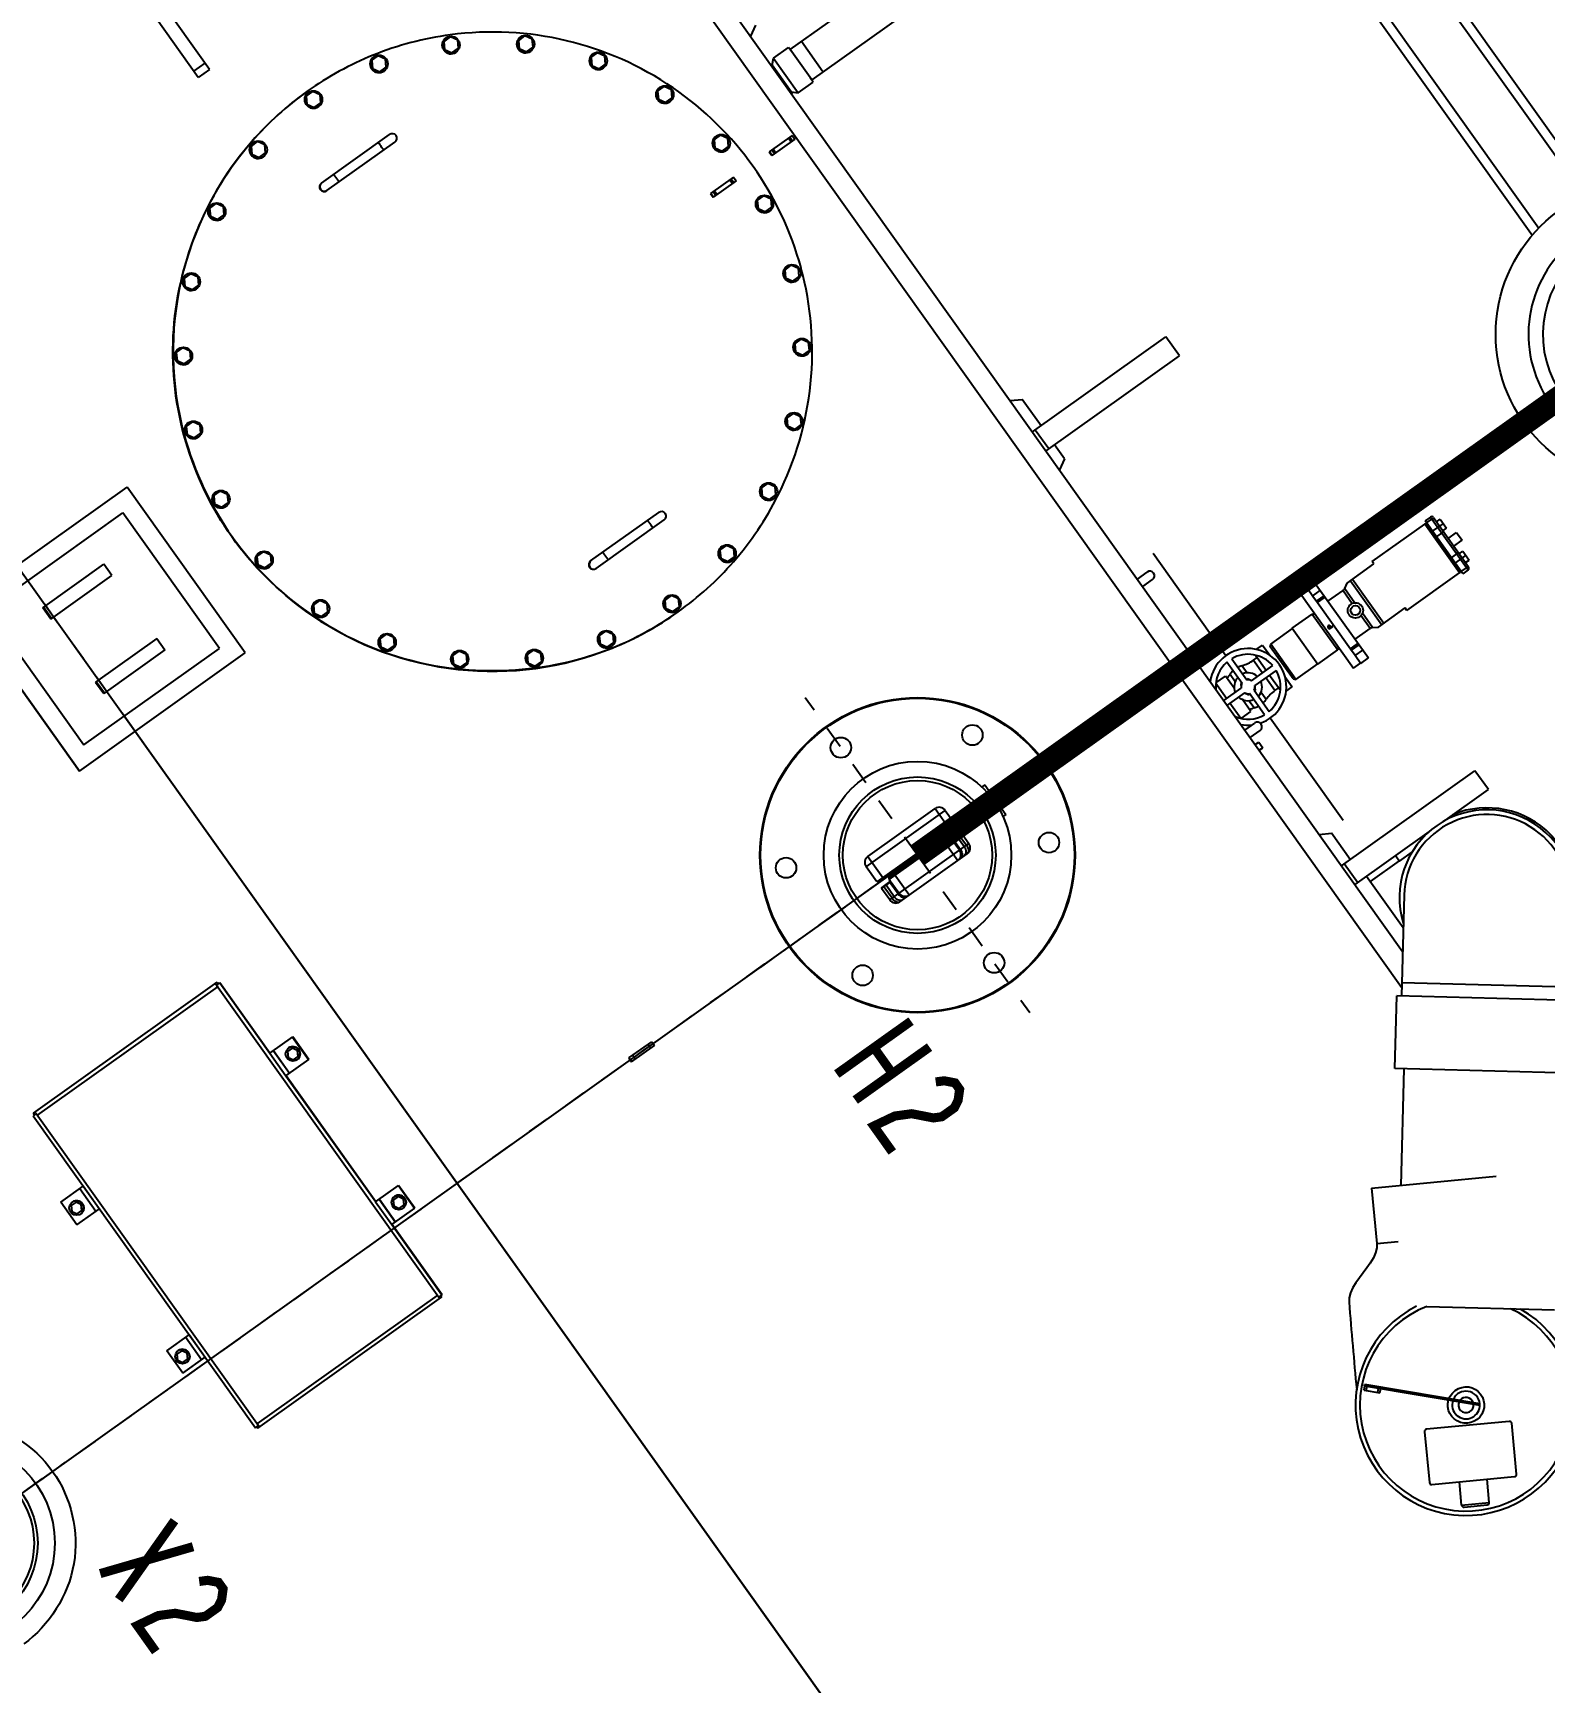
# Model space of a CAD drawing. Header units: feet. Extents: x 2321988 to 2329858, y 6722724 to 6730499.
# Drawn here: x 2326090.77 to 2326097.56, y 6726892.55 to 6726899.96 of the extents above; entities that cross this region are included whole.
import ezdxf

# ---------------------------------------------------------------- set-up
doc = ezdxf.new("R2010")
doc.units = ezdxf.units.FT
doc.header["$MEASUREMENT"] = 0
doc.header["$PDSIZE"] = 5
doc.linetypes.add('Midpoint Site Plan$0$CENTER', pattern=[2, 1.25, -0.25, 0.25, -0.25])
doc.layers.add('BESS Dimensions', color=3, linetype='Continuous')
doc.layers.add('C-BESS-EQUIPMENT', color=255, linetype='Continuous')
doc.styles.add('TG_DIMS', font='arial.ttf')
doc.dimstyles.new('TG-PROPOSED-ANNO', dxfattribs={"dimtxt": 0.1, "dimasz": 0.1, "dimexe": 0.05, "dimexo": 0.05, "dimgap": 0.02, "dimtad": 0, "dimtih": 1, "dimtoh": 1, "dimdsep": 46, "dimtxsty": 'TG_DIMS', "dimcen": 0, "dimclrd": 256, "dimclre": 256, "dimclrt": 256, "dimaunit": 1, "dimadec": 6, "dimazin": 2, "dimtfac": 1, "dimtofl": 0, "dimtmove": 1, "dimatfit": 3, "dimfxl": 1, "dimtolj": 1, "dimtzin": 0, "dimarcsym": 0})

# ---------------------------------------------------------------- blocks, each defined once
blk = doc.blocks.new('Midpoint Site Plan$0$A$Cc1a3344c')
at = {"linetype": 'Midpoint Site Plan$0$CENTER'}
for p, q in [((0, 0), (0, 3083.7)), ((0, 1955.3), (0, 1810.5)), ((0, 775), (0, 1040)), ((0, 775), (-265, 775)), ((0, 775), (0, 510)), ((0, 775), (265, 775)), ((-760.5, 0), (-1039.5, 0)), ((0, 0), (0, -799.2)), ((0, -850), (0, -659))]:
    blk.add_line(p, q, dxfattribs=at)
at = {"linetype": 'Continuous'}
for p, q in [((-10, 2196.4), (-10, 1814.3)), ((-1747.6, 2056.1), (-202.4, 2056.1)), ((-1744, 2043.4), (-206, 2043.4)), ((-1744, 1967.2), (-206, 1967.2)), ((10, 1976.8), (10, 1814.3)), ((-1190.1, 1954.5), (-202.4, 1954.5)), ((-1000.4, 1273.5), (-1000.4, 1954.5)), ((-949.6, 1954.5), (-949.6, 1273.5)), ((-10, 1820.7), (10, 1820.7)), ((-10, 1814.3), (10, 1814.3)), ((68.5, 1619.5), (68.5, 1633.5)), ((68.5, 1633.5), (81.5, 1633.5)), ((81.5, 1619.5), (81.5, 1633.5)), ((30.5, 1616.5), (30.5, 1607.5)), ((30.5, 1616.5), (119.5, 1616.5)), ((119.5, 1607.5), (30.5, 1607.5)), ((33.5, 1619.5), (116.5, 1619.5)), ((34.1, 1607.5), (34.1, 1616.5)), ((114, 1606.5), (36, 1606.5)), ((40.6, 1619.5), (40.6, 1625.5)), ((40.6, 1625.5), (55.6, 1625.5)), ((48.1, 1607.5), (48.1, 1625.5)), ((55.6, 1619.5), (55.6, 1625.5)), ((57.4, 1607.5), (57.4, 1616.5)), ((92.6, 1607.5), (92.6, 1616.5)), ((94.4, 1619.5), (94.4, 1625.5)), ((94.4, 1625.5), (109.4, 1625.5)), ((101.9, 1607.5), (101.9, 1625.5)), ((109.4, 1619.5), (109.4, 1625.5)), ((115.9, 1607.5), (115.9, 1616.5)), ((119.5, 1616.5), (119.5, 1607.5)), ((34, 1516.1), (34, 1604.5)), ((116, 1604.5), (34, 1604.5)), ((116, 1516.1), (116, 1604.5)), ((38, 1516.1), (34, 1516.1)), ((38, 1471.1), (38, 1516.1)), ((112, 1471.1), (112, 1516.1)), ((116, 1516.1), (112, 1516.1)), ((38, 1479.9), (112, 1479.9)), ((38, 1476.4), (112, 1476.4)), ((42.1, 1464), (38, 1471.1)), ((107.9, 1464), (112, 1471.1)), ((-380.9, 1240), (-380.9, 1464.5)), ((-349.1, 1464.5), (-380.9, 1464.5)), ((-349.1, 1240), (-349.1, 1464.5)), ((42.1, 1464), (66.1, 1464)), ((43, 1435.2), (43, 1460.5)), ((43, 1460.5), (64.8, 1460.5)), ((107.9, 1464), (83.9, 1464)), ((107, 1460.5), (85.2, 1460.5)), ((107, 1435.2), (107, 1460.5)), ((349.1, 1240), (349.1, 1464.5)), ((380.9, 1464.5), (349.1, 1464.5)), ((380.9, 1388.1), (380.9, 1464.5)), ((11.5, 1422.5), (11.5, 1435.2)), ((11.5, 1435.2), (138.5, 1435.2)), ((24.8, 1422.5), (24.8, 1435.2)), ((33.7, 1422.5), (33.7, 1435.2)), ((36.1, 1422.5), (36.1, 1435.2)), ((113.9, 1422.5), (113.9, 1435.2)), ((116.3, 1422.5), (116.3, 1435.2)), ((125.2, 1422.5), (125.2, 1435.2)), ((138.5, 1422.5), (138.5, 1435.2)), ((11.5, 1422.5), (25.3, 1422.5)), ((12, 1410.5), (12, 1422.5)), ((12, 1410.5), (138, 1410.5)), ((25.3, 1422.5), (36.1, 1422.5)), ((36.1, 1422.5), (113.9, 1422.5)), ((48, 1410.5), (44.8, 1407.4)), ((44.8, 1373.9), (44.8, 1407.4)), ((44.8, 1407.4), (105.2, 1407.4)), ((70.5, 1416.8), (70.4, 1416.4)), ((70.4, 1416.4), (70.4, 1415.9)), ((70.4, 1415.9), (70.5, 1415.6)), ((70.9, 1417.3), (70.5, 1416.8)), ((70.5, 1415.6), (70.9, 1415)), ((71.4, 1417.7), (70.9, 1417.3)), ((70.9, 1415), (71.4, 1414.7)), ((71.1, 1416.3), (71.2, 1416.7)), ((71.1, 1415.9), (71.1, 1416.3)), ((71.2, 1415.6), (71.1, 1415.9)), ((71.2, 1416.7), (71.5, 1417)), ((71.5, 1415.3), (71.2, 1415.6)), ((72, 1417.8), (71.4, 1417.7)), ((71.4, 1414.7), (72, 1414.5)), ((71.5, 1417), (71.9, 1417.1)), ((71.9, 1415.2), (71.5, 1415.3)), ((71.9, 1417.1), (74.2, 1417.1)), ((74.2, 1415.2), (71.9, 1415.2)), ((74.2, 1417.8), (72, 1417.8)), ((72, 1414.5), (75, 1414.5)), ((74.2, 1420.5), (74.2, 1417.8)), ((75, 1420.5), (74.2, 1420.5)), ((74.2, 1417.1), (74.2, 1415.2)), ((75, 1414.5), (75, 1420.5)), ((102, 1410.5), (105.2, 1407.4)), ((105.2, 1373.9), (105.2, 1407.4)), ((113.9, 1422.5), (124.7, 1422.5)), ((124.7, 1422.5), (138.5, 1422.5)), ((138, 1410.5), (138, 1422.5)), ((664.2, 1395.6), (527.5, 1214.2)), ((682.4, 1389.9), (538, 1198.2)), ((44.8, 1373.9), (105.2, 1373.9)), ((45.3, 1337.2), (45.3, 1373.9)), ((104.7, 1337.2), (104.7, 1373.9)), ((380.9, 1240), (380.9, 1365.2)), ((48, 1334.5), (45.3, 1337.2)), ((104.7, 1337.2), (45.3, 1337.2)), ((102, 1334.5), (48, 1334.5)), ((102, 1334.5), (104.7, 1337.2)), ((39.9, 1316.8), (39.9, 1327.2)), ((39.9, 1327.2), (57, 1327.2)), ((45.6, 1311.3), (71, 1311.3)), ((49.5, 1305), (49.5, 1311.3)), ((71, 1286.6), (71, 1322.3)), ((79, 1322.3), (79, 1286.6)), ((79, 1311.3), (104.4, 1311.3)), ((93, 1327.2), (110.1, 1327.2)), ((100.5, 1305), (100.5, 1311.3)), ((110.1, 1316.8), (110.1, 1327.2)), ((390, 1308.4), (390, 1330)), ((762.3, 1329.7), (617.9, 1138)), ((-949.6, 1292.5), (-1000.4, 1292.5)), ((49.5, 1305), (71, 1305)), ((100.5, 1305), (79, 1305)), ((380.9, 1308.4), (390, 1308.4)), ((389.7, 1259.5), (389.7, 1308.4)), ((-1004.3, 1248), (-1004.3, 1273.4)), ((-997.2, 1273.4), (-1004.3, 1273.4)), ((-949.6, 1273.5), (-1000.4, 1273.5)), ((-945.7, 1273.4), (-952.8, 1273.4)), ((-945.7, 1248), (-945.7, 1273.4)), ((22.7, 1278), (-149.2, 1278)), ((30.7, 1282), (66.4, 1282)), ((66.4, 1274), (30.7, 1274)), ((46.6, 1288), (58.8, 1288)), ((46.6, 1267.9), (58.8, 1267.9)), ((71, 1286.6), (65.5, 1283.5)), ((65.5, 1283.5), (65.5, 1282)), ((65.5, 1274), (65.5, 1272.5)), ((65.5, 1272.5), (71, 1269.3)), ((71, 1240), (71, 1269.3)), ((84.5, 1283.5), (79, 1286.6)), ((79, 1269.3), (84.5, 1272.5)), ((79, 1269.3), (79, 1240)), ((83.6, 1282), (119.3, 1282)), ((119.3, 1274), (83.6, 1274)), ((84.5, 1282), (84.5, 1283.5)), ((84.5, 1272.5), (84.5, 1274)), ((103.4, 1288), (91.2, 1288)), ((103.4, 1267.9), (91.2, 1267.9)), ((127.3, 1278), (299.2, 1278)), ((431.6, 1286.4), (541.8, 1203.3)), ((-1055.4, 1254.5), (-1047, 1240)), ((-997.5, 1241.2), (-1004.3, 1248)), ((-1004.3, 1248), (-945.7, 1248)), ((-952.5, 1241.2), (-945.7, 1248)), ((-433.7, 1240), (-425.4, 1254.5)), ((-380.9, 1254.5), (-425.4, 1254.5)), ((-349.1, 1244.5), (-380.9, 1244.5)), ((-325.4, 1254.5), (-349.1, 1254.5)), ((-325.4, 1254.5), (-317, 1240)), ((-133.3, 1240), (-133.3, 1256.6)), ((-120.6, 1240), (-120.6, 1256.6)), ((-3.2, 1250.1), (-3.2, 1240)), ((-3.2, 1250.1), (3.2, 1250.1)), ((-3.2, 1246.2), (3.2, 1246.2)), ((3.2, 1250.1), (3.2, 1240)), ((45.1, 1245.1), (45.1, 1261.5)), ((65.4, 1261.5), (45.1, 1261.5)), ((71, 1244.6), (45.6, 1244.6)), ((104.4, 1244.6), (79, 1244.6)), ((104.9, 1261.5), (84.6, 1261.5)), ((104.9, 1245.1), (104.9, 1261.5)), ((120.7, 1240), (120.7, 1256.6)), ((133.4, 1240), (133.4, 1256.6)), ((145.2, 1240), (145.2, 1245.9)), ((145.2, 1245.9), (154.8, 1245.9)), ((154.8, 1240), (154.8, 1245.9)), ((296.3, 1240), (304.6, 1254.5)), ((349.1, 1254.5), (304.6, 1254.5)), ((380.9, 1244.5), (349.1, 1244.5)), ((467.3, 1259.5), (380.9, 1259.5)), ((-2615, 1240), (493.2, 1240)), ((-997.5, 1241.2), (-1000.6, 1240)), ((-952.5, 1241.2), (-997.5, 1241.2)), ((-952.5, 1241.2), (-949.4, 1240)), ((532.7, 1210.2), (-2508.8, 1210.2)), ((-903.2, 1207.4), (-903.2, 1168.9)), ((-903.2, 1207.4), (-896.8, 1207.4)), ((-903.2, 1203.6), (-896.8, 1203.6)), ((-903.2, 1201.5), (-896.8, 1201.5)), ((-896.8, 1207.4), (-896.8, 1168.9)), ((617.9, 1138), (538, 1198.2)), ((-903.2, 1175.5), (-896.8, 1175.5)), ((-903.2, 1173.4), (-896.8, 1173.4)), ((-903.2, 1169.4), (-896.8, 1169.4)), ((-903.2, 1169.4), (-896.8, 1169.4)), ((-903.2, 1168.9), (-896.8, 1168.9)), ((-903.2, 1168.9), (-896.8, 1168.9)), ((733, 1017.1), (818.7, 1165.6)), ((-950.8, 1133.3), (-960.3, 1127.8)), ((-941.3, 1127.8), (-950.8, 1133.3)), ((-848.6, 1133.2), (-858.1, 1127.8)), ((-839.1, 1127.8), (-848.6, 1133.2)), ((625.3, 1148), (753, 1051.8)), ((-1050, 1108.9), (-1059.5, 1103.5)), ((-1040.5, 1103.5), (-1050, 1108.9)), ((-960.3, 1116.7), (-960.3, 1127.8)), ((-960.3, 1116.9), (-950.8, 1111.4)), ((-960.3, 1116.7), (-950.8, 1111.2)), ((-950.8, 1111.4), (-941.3, 1116.9)), ((-950.8, 1111.2), (-941.3, 1116.7)), ((-950.8, 1111.2), (-950.8, 1111.4)), ((-941.3, 1116.7), (-941.3, 1127.8)), ((-903.2, 1108.7), (-903.2, 1070.2)), ((-903.2, 1108.7), (-896.8, 1108.7)), ((-896.8, 1108.7), (-896.8, 1070.2)), ((-858.1, 1116.6), (-858.1, 1127.8)), ((-858.1, 1116.8), (-848.6, 1111.3)), ((-858.1, 1116.6), (-848.6, 1111.2)), ((-848.6, 1111.3), (-839.1, 1116.8)), ((-848.6, 1111.2), (-839.1, 1116.6)), ((-848.6, 1111.2), (-848.6, 1111.3)), ((-839.1, 1116.6), (-839.1, 1127.8)), ((-749.3, 1108.7), (-758.8, 1103.2)), ((-739.8, 1103.2), (-749.3, 1108.7)), ((1014.4, 1124.2), (909.1, 984.5)), ((-1059.5, 1092.3), (-1059.5, 1103.5)), ((-1059.5, 1092.5), (-1050, 1087)), ((-1059.5, 1092.3), (-1050, 1086.9)), ((-1050, 1087), (-1040.5, 1092.5)), ((-1050, 1086.9), (-1040.5, 1092.3)), ((-1050, 1086.9), (-1050, 1087)), ((-1040.5, 1092.3), (-1040.5, 1103.5)), ((-903.2, 1104.9), (-896.8, 1104.9)), ((-903.2, 1102.8), (-896.8, 1102.8)), ((-758.8, 1092.1), (-758.8, 1103.2)), ((-758.8, 1092.3), (-749.3, 1086.8)), ((-758.8, 1092.1), (-749.3, 1086.6)), ((-749.3, 1086.8), (-739.8, 1092.3)), ((-749.3, 1086.6), (-739.8, 1092.1)), ((-749.3, 1086.6), (-749.3, 1086.8)), ((-739.8, 1092.1), (-739.8, 1103.2)), ((-903.2, 1076.8), (-896.8, 1076.8)), ((-903.2, 1074.7), (-896.8, 1074.7)), ((-903.2, 1070.8), (-896.8, 1070.8)), ((-903.2, 1070.7), (-896.8, 1070.7)), ((-903.2, 1070.3), (-896.8, 1070.3)), ((-903.2, 1070.2), (-896.8, 1070.2)), ((-1140.6, 1061.5), (-1150.1, 1056)), ((-1150.1, 1044.9), (-1150.1, 1056)), ((-1150.1, 1045.1), (-1140.6, 1039.6)), ((-1150.1, 1044.9), (-1140.6, 1039.4)), ((-1131.1, 1056), (-1140.6, 1061.5)), ((-1140.6, 1039.6), (-1131.1, 1045.1)), ((-1140.6, 1039.4), (-1131.1, 1044.9)), ((-1131.1, 1044.9), (-1131.1, 1056)), ((-658.9, 1061.1), (-668.4, 1055.7)), ((-668.4, 1044.5), (-668.4, 1055.7)), ((-668.4, 1044.7), (-658.9, 1039.2)), ((-668.4, 1044.5), (-658.9, 1039)), ((-649.4, 1055.7), (-658.9, 1061.1)), ((-658.9, 1039.2), (-649.4, 1044.7)), ((-658.9, 1039), (-649.4, 1044.5)), ((-649.4, 1044.5), (-649.4, 1055.7)), ((-1140.6, 1039.4), (-1140.6, 1039.6)), ((-658.9, 1039), (-658.9, 1039.2)), ((733, 1017.1), (798.9, 979)), ((798.9, 979), (813.7, 1004.4)), ((-1217.1, 993.8), (-1226.6, 988.3)), ((-1226.6, 977.2), (-1226.6, 988.3)), ((-1226.6, 977.4), (-1217.1, 971.9)), ((-1226.6, 977.2), (-1217.1, 971.7)), ((-1207.6, 988.3), (-1217.1, 993.8)), ((-1217.1, 971.9), (-1207.6, 977.4)), ((-1217.1, 971.7), (-1207.6, 977.2)), ((-1217.1, 971.7), (-1217.1, 971.9)), ((-1207.6, 977.2), (-1207.6, 988.3)), ((-582.4, 993.3), (-591.9, 987.8)), ((-591.9, 976.7), (-591.9, 987.8)), ((-591.9, 976.9), (-582.4, 971.4)), ((-591.9, 976.7), (-582.4, 971.2)), ((-572.9, 987.8), (-582.4, 993.3)), ((-582.4, 971.4), (-572.9, 976.9)), ((-582.4, 971.2), (-572.9, 976.7)), ((-572.9, 976.7), (-572.9, 987.8)), ((1102.7, 985.4), (1045.7, 886.6)), ((1167.5, 951.5), (1106.8, 986.5)), ((-582.4, 971.2), (-582.4, 971.4)), ((946.4, 853.5), (1059.5, 966.6)), ((947.8, 852.1), (1061, 965.2)), ((1057.1, 961.3), (1055.6, 962.7)), ((1061, 965.2), (1059.5, 966.6)), ((1111.6, 848.6), (1168.6, 947.4)), ((-1275.3, 909.8), (-1284.8, 904.3)), ((-1284.8, 893.2), (-1284.8, 904.3)), ((-1265.8, 904.3), (-1275.3, 909.8)), ((-1265.8, 893.2), (-1265.8, 904.3)), ((-524.4, 909.1), (-533.9, 903.7)), ((-514.9, 903.7), (-524.4, 909.1)), ((-25, 906), (-25, 900.3)), ((-25, 906), (25, 906)), ((25, 906), (25, 900.3)), ((1177.3, 898.5), (1149.6, 914.5)), ((-1284.8, 893.3), (-1275.3, 887.8)), ((-1284.8, 893.2), (-1275.3, 887.7)), ((-1275.3, 887.8), (-1265.8, 893.3)), ((-1275.3, 887.7), (-1265.8, 893.2)), ((-1275.3, 887.7), (-1275.3, 887.8)), ((-533.9, 892.5), (-533.9, 903.7)), ((-533.9, 892.7), (-524.4, 887.2)), ((-533.9, 892.5), (-524.4, 887.1)), ((-524.4, 887.2), (-514.9, 892.7)), ((-524.4, 887.1), (-514.9, 892.5)), ((-524.4, 887.1), (-524.4, 887.2)), ((-514.9, 892.5), (-514.9, 903.7)), ((1046.8, 882.5), (1107.5, 847.5)), ((1158.3, 865.5), (1130.6, 881.5)), ((1158.3, 865.5), (1177.3, 898.5)), ((1162.4, 866.6), (1178.4, 894.4)), ((952.4, 848.2), (968, 863.7)), ((956.6, 860.9), (955.2, 862.3)), ((965.9, 861.6), (961.6, 865.9)), ((968, 863.7), (963.7, 868)), ((-28, 708.4), (-28, 841.6)), ((-28, 841.6), (-2.5, 841.6)), ((-2.5, 841.6), (-2.5, 708.4)), ((7.5, 840.6), (7.5, 826.8)), ((8.5, 841.6), (8.5, 825.8)), ((8.5, 841.6), (27.9, 841.6)), ((8.5, 837.6), (27.9, 837.6)), ((27.9, 708.4), (27.9, 841.6)), ((947.8, 852.1), (946.4, 853.5)), ((952.4, 848.2), (948.2, 852.4)), ((954.5, 850.3), (950.3, 854.5)), ((-1311.6, 814.2), (-1321.1, 808.7)), ((-1302.1, 808.7), (-1311.6, 814.2)), ((-38, 718.4), (-38, 831.6)), ((-38, 831.6), (-2.5, 831.6)), ((2.5, 726.2), (2.5, 823.8)), ((2.5, 815.8), (38, 815.8)), ((4.5, 724.2), (4.5, 825.8)), ((27.9, 825.8), (4.5, 825.8)), ((7.5, 826.7), (7.5, 826.8)), ((8.5, 834), (27.9, 834)), ((8.5, 827.5), (27.9, 827.5)), ((38, 718.4), (38, 831.6)), ((-1321.1, 797.6), (-1321.1, 808.7)), ((-1321.1, 797.8), (-1311.6, 792.3)), ((-1321.1, 797.6), (-1311.6, 792.1)), ((-1311.6, 792.3), (-1302.1, 797.8)), ((-1311.6, 792.1), (-1302.1, 797.6)), ((-1311.6, 792.1), (-1311.6, 792.3)), ((-1302.1, 797.6), (-1302.1, 808.7)), ((-488.2, 813.6), (-497.7, 808.1)), ((-497.7, 797), (-497.7, 808.1)), ((-497.7, 797.1), (-488.2, 791.6)), ((-497.7, 797), (-488.2, 791.5)), ((-478.7, 808.1), (-488.2, 813.6)), ((-488.2, 791.6), (-478.7, 797.1)), ((-488.2, 791.5), (-478.7, 797)), ((-488.2, 791.5), (-488.2, 791.6)), ((-478.7, 797), (-478.7, 808.1)), ((-1224.3, 644.1), (-1224.3, 758.8)), ((-1211.7, 644.1), (-1211.7, 758.8)), ((-588.4, 644.1), (-588.4, 758.8)), ((-575.6, 644.1), (-575.6, 758.8)), ((2.5, 734.2), (38, 734.2)), ((4.5, 724.2), (27.9, 724.2)), ((7.5, 723.3), (7.5, 723.2)), ((7.5, 723.3), (7.5, 723.3)), ((7.5, 723.3), (7.5, 723.3)), ((7.5, 723.3), (7.5, 723.3)), ((8.5, 708.4), (8.5, 724.2)), ((-1324, 712.8), (-1333.5, 707.3)), ((-1333.5, 696.2), (-1333.5, 707.3)), ((-1314.5, 707.3), (-1324, 712.8)), ((-1314.5, 696.2), (-1314.5, 707.3)), ((-476, 712.1), (-485.5, 706.6)), ((-485.5, 695.5), (-485.5, 706.6)), ((-466.5, 706.6), (-476, 712.1)), ((-466.5, 695.5), (-466.5, 706.6)), ((-38, 718.4), (-2.5, 718.4)), ((-2.5, 708.4), (-28, 708.4)), ((7.5, 723.2), (7.5, 723.2)), ((7.5, 723.2), (7.5, 709.4)), ((27.9, 722.5), (8.5, 722.5)), ((27.9, 716), (8.5, 716)), ((27.9, 712.4), (8.5, 712.4)), ((27.9, 708.4), (8.5, 708.4)), ((-1333.5, 696.3), (-1324, 690.8)), ((-1333.5, 696.2), (-1324, 690.7)), ((-1324, 690.8), (-1314.5, 696.3)), ((-1324, 690.7), (-1314.5, 696.2)), ((-1324, 690.7), (-1324, 690.8)), ((-485.5, 695.6), (-476, 690.2)), ((-485.5, 695.5), (-476, 690)), ((-476, 690.2), (-466.5, 695.6)), ((-476, 690), (-466.5, 695.5)), ((-476, 690), (-476, 690.2)), ((-1311.8, 611.3), (-1321.3, 605.8)), ((-1302.3, 605.8), (-1311.8, 611.3)), ((-488.4, 610.7), (-497.9, 605.2)), ((-478.9, 605.2), (-488.4, 610.7)), ((-1440, 609.5), (-1560, 609.5)), ((-1440, 590.5), (-1560, 590.5)), ((-1450.6, 590.5), (-1450.6, 609.5)), ((-1440, 609.5), (-1440, 590.5)), ((-1321.3, 594.7), (-1321.3, 605.8)), ((-1321.3, 594.9), (-1311.8, 589.4)), ((-1321.3, 594.7), (-1311.8, 589.2)), ((-1311.8, 589.4), (-1302.3, 594.9)), ((-1311.8, 589.2), (-1302.3, 594.7)), ((-1311.8, 589.2), (-1311.8, 589.4)), ((-1302.3, 594.7), (-1302.3, 605.8)), ((-497.9, 594), (-497.9, 605.2)), ((-497.9, 594.2), (-488.4, 588.7)), ((-497.9, 594), (-488.4, 588.6)), ((-488.4, 588.7), (-478.9, 594.2)), ((-488.4, 588.6), (-478.9, 594)), ((-488.4, 588.6), (-488.4, 588.7)), ((-478.9, 594), (-478.9, 605.2)), ((-1275.6, 515.7), (-1285.1, 510.2)), ((-1285.1, 499.1), (-1285.1, 510.2)), ((-1285.1, 499.3), (-1275.6, 493.8)), ((-1285.1, 499.1), (-1275.6, 493.6)), ((-1266.1, 510.2), (-1275.6, 515.7)), ((-1275.6, 493.8), (-1266.1, 499.3)), ((-1275.6, 493.6), (-1266.1, 499.1)), ((-1266.1, 499.1), (-1266.1, 510.2)), ((-524.7, 515.1), (-534.2, 509.6)), ((-534.2, 498.5), (-534.2, 509.6)), ((-534.2, 498.7), (-524.7, 493.2)), ((-534.2, 498.5), (-524.7, 493)), ((-515.2, 509.6), (-524.7, 515.1)), ((-524.7, 493.2), (-515.2, 498.7)), ((-524.7, 493), (-515.2, 498.5)), ((-515.2, 498.5), (-515.2, 509.6)), ((-1275.6, 493.6), (-1275.6, 493.8)), ((-524.7, 493), (-524.7, 493.2)), ((-1217.6, 431.6), (-1227.1, 426.1)), ((-1208.1, 426.1), (-1217.6, 431.6)), ((-582.9, 431.1), (-592.4, 425.6)), ((-573.4, 425.6), (-582.9, 431.1)), ((-1227.1, 415), (-1227.1, 426.1)), ((-1227.1, 415.1), (-1217.6, 409.6)), ((-1227.1, 415), (-1217.6, 409.5)), ((-1217.6, 409.6), (-1208.1, 415.1)), ((-1217.6, 409.5), (-1208.1, 415)), ((-1217.6, 409.5), (-1217.6, 409.6)), ((-1208.1, 415), (-1208.1, 426.1)), ((-592.4, 414.5), (-592.4, 425.6)), ((-592.4, 414.6), (-582.9, 409.1)), ((-592.4, 414.5), (-582.9, 409)), ((-582.9, 409.1), (-573.4, 414.6)), ((-582.9, 409), (-573.4, 414.5)), ((-582.9, 409), (-582.9, 409.1)), ((-573.4, 414.5), (-573.4, 425.6)), ((-1141.1, 363.7), (-1150.6, 358.3)), ((-1131.6, 358.3), (-1141.1, 363.7)), ((-659.4, 363.4), (-668.9, 357.9)), ((-649.9, 357.9), (-659.4, 363.4)), ((-1150.6, 347.1), (-1150.6, 358.3)), ((-1150.6, 347.3), (-1141.1, 341.8)), ((-1150.6, 347.1), (-1141.1, 341.7)), ((-1141.1, 341.8), (-1131.6, 347.3)), ((-1141.1, 341.7), (-1131.6, 347.1)), ((-1141.1, 341.7), (-1141.1, 341.8)), ((-1131.6, 347.1), (-1131.6, 358.3)), ((-668.9, 346.7), (-668.9, 357.9)), ((-668.9, 346.9), (-659.4, 341.4)), ((-668.9, 346.7), (-659.4, 341.3)), ((-659.4, 341.4), (-649.9, 346.9)), ((-659.4, 341.3), (-649.9, 346.7)), ((-659.4, 341.3), (-659.4, 341.4)), ((-649.9, 346.7), (-649.9, 357.9)), ((-3.2, 291.5), (-3.2, 329.9)), ((-3.2, 329.9), (3.2, 329.9)), ((-3.2, 324), (3.2, 324)), ((3.2, 291.5), (3.2, 329.9)), ((-1050.7, 316.2), (-1060.2, 310.7)), ((-1060.2, 299.6), (-1060.2, 310.7)), ((-1060.2, 299.7), (-1050.7, 294.2)), ((-1060.2, 299.6), (-1050.7, 294.1)), ((-1041.2, 310.7), (-1050.7, 316.2)), ((-1050.7, 294.2), (-1041.2, 299.7)), ((-1050.7, 294.1), (-1041.2, 299.6)), ((-1050.7, 294.1), (-1050.7, 294.2)), ((-1041.2, 299.6), (-1041.2, 310.7)), ((-750, 315.9), (-759.5, 310.4)), ((-759.5, 299.3), (-759.5, 310.4)), ((-759.5, 299.5), (-750, 294)), ((-759.5, 299.3), (-750, 293.8)), ((-740.5, 310.4), (-750, 315.9)), ((-750, 294), (-740.5, 299.5)), ((-750, 293.8), (-740.5, 299.3)), ((-750, 293.8), (-750, 294)), ((-740.5, 299.3), (-740.5, 310.4)), ((-3.2, 298), (3.2, 298)), ((-951.4, 291.6), (-960.9, 286.2)), ((-960.9, 275), (-960.9, 286.2)), ((-960.9, 275.2), (-951.4, 269.7)), ((-960.9, 275), (-951.4, 269.5)), ((-941.9, 286.2), (-951.4, 291.6)), ((-951.4, 269.7), (-941.9, 275.2)), ((-951.4, 269.5), (-941.9, 275)), ((-941.9, 275), (-941.9, 286.2)), ((-849.2, 291.6), (-858.7, 286.1)), ((-858.7, 274.9), (-858.7, 286.1)), ((-858.7, 275.1), (-849.2, 269.6)), ((-858.7, 274.9), (-849.2, 269.5)), ((-839.7, 286.1), (-849.2, 291.6)), ((-849.2, 269.6), (-839.7, 275.1)), ((-849.2, 269.5), (-839.7, 274.9)), ((-839.7, 274.9), (-839.7, 286.1)), ((-3.2, 291.9), (3.2, 291.9)), ((-3.2, 291.5), (3.2, 291.5)), ((-951.4, 269.5), (-951.4, 269.7)), ((-849.2, 269.5), (-849.2, 269.6)), ((-1039.5, -93.6), (-1039.5, 185.5)), ((-760.5, 185.5), (-1039.5, 185.5)), ((-760.5, -93.6), (-760.5, 185.5)), ((-1014, -67.9), (-1014, 160.2)), ((-786, 160.2), (-1014, 160.2)), ((-786, -67.9), (-786, 160.2)), ((-972, -4.8), (-972, 98.3)), ((-953, 98.3), (-972, 98.3)), ((-953, -4.8), (-953, 98.3)), ((-847, 98.3), (-847, -4.8)), ((-847, 98.3), (-827.9, 98.3)), ((-827.9, 98.3), (-827.9, -4.8)), ((2522, 0), (-760.5, 0)), ((-953, -3.7), (-972, -3.7)), ((-953, -4.8), (-972, -4.8)), ((-847, -3.7), (-827.9, -3.7)), ((-847, -4.8), (-827.9, -4.8)), ((-1014, -67.8), (-786, -67.8)), ((-294, -105.6), (-294, -66.9)), ((-256, -66.9), (-294, -66.9)), ((-256, -67), (-294, -67)), ((-294, -67.2), (-256, -67.2)), ((-294, -67.3), (-256, -67.3)), ((-256, -105.6), (-256, -66.9)), ((-44, -105.6), (-44, -66.9)), ((-6, -66.9), (-44, -66.9)), ((-6, -67), (-44, -67)), ((-44, -67.2), (-6, -67.2)), ((-44, -67.3), (-6, -67.3)), ((-6, -105.6), (-6, -66.9)), ((-1014, -67.9), (-786, -67.9)), ((-275, -72.2), (-282, -76.3)), ((-275, -72.3), (-282, -76.4)), ((-282, -76.3), (-282, -84.5)), ((-282, -84.5), (-275, -88.5)), ((-275, -72.2), (-275, -72.3)), ((-268, -76.3), (-275, -72.2)), ((-268, -76.4), (-275, -72.3)), ((-275, -88.5), (-268, -84.5)), ((-268, -84.5), (-268, -76.3)), ((-25, -72.2), (-32, -76.3)), ((-25, -72.3), (-32, -76.4)), ((-32, -76.3), (-32, -84.5)), ((-32, -84.5), (-25, -88.5)), ((-25, -72.2), (-25, -72.3)), ((-18, -76.3), (-25, -72.2)), ((-18, -76.4), (-25, -72.3)), ((-25, -88.5), (-18, -84.5)), ((-18, -84.5), (-18, -76.3)), ((-1039.5, -93.4), (-760.5, -93.4)), ((-1039.5, -93.6), (-760.5, -93.6)), ((-415, -417), (-415, -107.8)), ((-415, -107.8), (-412.5, -107.8)), ((-415, -108.1), (-415, -108)), ((-412.5, -108.1), (-415, -108.1)), ((-412.5, -110.9), (-412.5, -105.3)), ((-294, -105.3), (-412.5, -105.3)), ((-412.5, -105.5), (-294, -105.5)), ((-412.5, -110.9), (112.5, -110.9)), ((-409.7, -414.3), (-409.7, -110.9)), ((-294, -99.3), (-256, -99.3)), ((-294, -99.6), (-256, -99.6)), ((-294, -105.6), (-256, -105.6)), ((-44, -105.3), (-256, -105.3)), ((-256, -105.5), (-44, -105.5)), ((-44, -99.3), (-6, -99.3)), ((-44, -99.6), (-6, -99.6)), ((-44, -105.6), (-6, -105.6)), ((112.5, -105.3), (-6, -105.3)), ((-6, -105.5), (112.5, -105.5)), ((109.7, -414.3), (109.7, -110.9)), ((112.5, -110.9), (112.5, -105.3)), ((115, -107.8), (112.5, -107.8)), ((112.5, -108), (115, -108)), ((115, -417), (115, -107.8)), ((115, -108), (115, -108.1)), ((-412.5, -417), (-415, -417)), ((-415, -417), (-415, -417)), ((-412.5, -414.3), (-412.5, -419.5)), ((-412.5, -414.3), (112.5, -414.3)), ((-412.5, -419.5), (112.5, -419.5)), ((-294, -457.3), (-294, -419.5)), ((-256, -419.6), (-294, -419.6)), ((-256, -425.6), (-294, -425.6)), ((-256, -457.3), (-256, -419.5)), ((-44, -457.3), (-44, -419.5)), ((-6, -419.6), (-44, -419.6)), ((-6, -425.6), (-44, -425.6)), ((-6, -457.3), (-6, -419.5)), ((112.5, -419.5), (112.5, -414.3)), ((112.5, -417), (115, -417)), ((115, -417), (115, -417)), ((-275, -436.2), (-282, -440.3)), ((-275, -436.4), (-282, -440.4)), ((-282, -440.3), (-282, -448.5)), ((-282, -448.5), (-275, -452.5)), ((-268, -440.3), (-275, -436.2)), ((-275, -436.2), (-275, -436.4)), ((-268, -440.4), (-275, -436.4)), ((-275, -452.5), (-268, -448.5)), ((-268, -448.5), (-268, -440.3)), ((-25, -436.2), (-32, -440.3)), ((-25, -436.4), (-32, -440.4)), ((-32, -440.3), (-32, -448.5)), ((-32, -448.5), (-25, -452.5)), ((-18, -440.3), (-25, -436.2)), ((-25, -436.2), (-25, -436.4)), ((-18, -440.4), (-25, -436.4)), ((-25, -452.5), (-18, -448.5)), ((-18, -448.5), (-18, -440.3)), ((-256, -457.3), (-294, -457.3)), ((-6, -457.3), (-44, -457.3))]:
    blk.add_line(p, q, dxfattribs=at)
for points in [[(798.9, 979), (803.6, 975.5), (808.3, 970.1), (812.2, 963.5), (815.4, 956.1), (818.1, 948.3), (820.6, 940.3), (823.1, 932.3), (825.9, 924.4), (829, 917), (832.9, 910.3), (837.6, 904.9), (842.1, 901.5)], [(5.5, 724.2), (5.9, 724.2), (6.3, 724.1), (6.7, 723.9), (7, 723.7), (7.3, 723.5), (7.4, 723.4), (7.5, 723.3)]]:
    blk.add_lwpolyline(points, dxfattribs=at)
at = {"linetype": 'Continuous', "const_width": 12.5}
for points in [[(180.1, 635.8), (180.1, 510.8)], [(223.8, 635.8), (223.8, 510.8)], [(267.6, 615), (273.1, 625.4), (284, 635.8), (294.9, 635.8), (305.9, 625.4), (311.3, 615), (311.3, 594.1), (305.9, 583.7), (294.9, 573.3), (284, 562.9), (273.1, 542.1), (267.6, 510.8), (311.3, 510.8)], [(180.1, 573.3), (223.8, 573.3)], [(151.9, -583.7), (195.7, -708.7)], [(151.9, -708.7), (195.7, -583.7)], [(239.4, -604.5), (244.9, -594.1), (255.8, -583.7), (266.7, -583.7), (277.7, -594.1), (283.2, -604.5), (283.2, -625.4), (277.7, -635.8), (266.7, -646.2), (255.8, -656.6), (244.9, -677.4), (239.4, -708.7), (283.2, -708.7)]]:
    blk.add_lwpolyline(points, dxfattribs=at)
at = {"linetype": 'Continuous'}
for centre, radius in [((0, 2005.3), 209.5), ((75, 1458.5), 10.5), ((75, 1458.5), 6.5), ((-950.8, 1122.2), 12), ((-848.6, 1122.1), 12), ((-1050, 1097.8), 12), ((-749.3, 1097.6), 12), ((-1140.6, 1050.4), 12), ((-658.9, 1050), 12), ((-1217.1, 982.7), 12), ((-582.4, 982.2), 12), ((0, 775), 216), ((0, 775), 216), ((0, 775), 215), ((-90.5, 931.8), 14), ((90.5, 931.8), 14), ((-1275.3, 898.6), 12), ((-524.4, 898), 12), ((0, 775), 128.6), ((0, 775), 107.2), ((0, 775), 102.2), ((-1311.6, 803.1), 12), ((-488.2, 802.4), 12), ((-181, 775), 14), ((181, 775), 14), ((-1324, 701.7), 12), ((-476, 701), 12), ((-1311.8, 600.2), 12), ((-488.4, 599.5), 12), ((-90.5, 618.2), 14), ((90.5, 618.2), 14), ((-1275.6, 504.6), 12), ((-524.7, 504), 12), ((-1217.6, 420.5), 12), ((-582.9, 419.9), 12), ((-1141.1, 352.6), 12), ((-659.4, 352.2), 12), ((-1050.7, 305.1), 12), ((-750, 304.8), 12), ((-951.4, 280.5), 12), ((-849.2, 280.4), 12), ((-275, -80.3), 10), ((-25, -80.3), 10), ((-275, -444.3), 10), ((-25, -444.3), 10), ((0, -850), 141), ((0, -850), 117.5), ((0, -850), 112.5)]:
    blk.add_circle(centre, radius, dxfattribs=at)
for centre, radius, start, end in [((0, 2005.3), 164.6, 93.5039, 266.4961), ((0, 2005.3), 144.8, 94.0523, 265.9477), ((33.5, 1616.5), 3, 90, 180), ((36, 1604.5), 2, 90, 180), ((37.1, 1616.5), 3, 90, 180), ((112.9, 1616.5), 3, 0, 90), ((114, 1604.5), 2, 0, 90), ((116.5, 1616.5), 3, 0, 90), ((500, 1377.1), 120, 34.3442, 251.6558), ((500, 1377.1), 122.7, 31.0288, 166.7039), ((500, 1377.1), 113.6, 53, 233), ((36, 1460.5), 7, 0, 30), ((114, 1460.5), 7, 150, 180), ((75, 1278), 52.5, 342.8773, 226.5088), ((75, 1278), 44.5, 95.1571, 174.8429), ((75, 1278), 44.5, 5.1571, 84.8429), ((-1.3, 1305), 50.8, 340.4962, 0), ((75, 1278), 19.1, 102.1473, 167.8312), ((75, 1278), 19.1, 12.1688, 77.8527), ((151.3, 1305), 50.8, 180, 199.5038), ((75, 1278), 44.5, 185.1571, 238.585), ((75, 1278), 30.1, 160.4962, 172.3515), ((75, 1278), 30.1, 187.6485, 199.5038), ((-1.3, 1250.9), 50.8, 12.0726, 19.5038), ((75, 1278), 19.1, 192.1688, 257.8527), ((75, 1278), 9.5, 114.9011, 155.0989), ((75, 1278), 9.5, 204.9011, 245.0989), ((75, 1278), 9.5, 24.9011, 65.0989), ((75, 1278), 9.5, 294.9011, 335.0989), ((75, 1278), 19.1, 282.1473, 347.8312), ((75, 1278), 44.5, 301.415, 354.8429), ((151.3, 1250.9), 50.8, 160.4962, 167.9274), ((75, 1278), 30.1, 7.6485, 19.5038), ((75, 1278), 30.1, 340.4962, 352.3515), ((-127, 1256.6), 6.35, 0, 180), ((75, 1278), 52.5, 313.4912, 330.74), ((127, 1256.6), 6.35, 0, 180), ((-900, 701.1), 438.1, 69.7503, 110.1601), ((-900, 701.2), 438, 110.1586, 152.1727), ((-950.8, 1122.2), 12, 180.0043, 359.9957), ((-848.6, 1122.1), 12, 180.0043, 359.9957), ((-900, 701.2), 438, 27.7377, 69.7519), ((-1050, 1097.8), 12, 180.0043, 359.9957), ((-749.3, 1097.5), 12, 180.0043, 359.9957), ((1050, 950), 151.4, 171.172, 114.8934), ((1050, 950), 145.4, 166.2426, 119.7422), ((-1140.6, 1050.4), 12, 180.0043, 359.9957), ((-658.9, 1050), 12, 180.0043, 359.9957), ((-1217.1, 982.6), 12, 180.0043, 359.9957), ((-582.4, 982.1), 12, 180.0043, 359.9957), ((1050, 950), 25, 218.086, 213.4196), ((1105.3, 983.9), 3, 60, 150), ((1050, 950), 19, 60.2719, 209.6513), ((1050, 950), 19, 215.89, 56.9776), ((1050, 950), 10.5, 73.4949, 196.5098), ((1050, 950), 10.5, 208.3652, 61.6789), ((1166, 948.9), 3, 330, 60), ((-898.5, 700.7), 439.6, 152.2007, 166.454), ((-901.5, 700.7), 439.6, 13.4564, 27.7098), ((-1275.3, 898.6), 12, 180.0043, 359.9957), ((-524.4, 898), 12, 180.0043, 359.9957), ((4939.2, 7733), 7966, 239.04816, 239.91525), ((1048.3, 885.1), 3, 150, 240), ((1175.8, 895.9), 3, 330, 60), ((1159.8, 868.1), 3, 240, 330), ((-28, 831.6), 10, 90, 180), ((8.5, 840.6), 1, 90, 180), ((27.9, 831.6), 10, 0, 90), ((1109, 850.1), 3, 240, 330), ((4.5, 823.8), 2, 90, 180), ((6.5, 826.8), 1, 270, 0), ((6.5, 826.9), 1.04, 330.1881, 332.7686), ((6.5, 826.9), 0.988, 332.7725, 334.8426), ((8.7, 827), 1.26, 218.0169, 223.906), ((27.9, 815.8), 10, 0, 90), ((-898.6, 701.1), 439.4, 166.5052, 179.9764), ((-1311.6, 803.1), 12, 180.0043, 359.9957), ((-488.2, 802.4), 12, 180.0043, 359.9957), ((-901.4, 701.1), 439.4, 0.0231, 13.4058), ((0, 775), 26.6, 84.5292, 95.4708), ((0, 775), 19, 82.3136, 97.6864), ((-1218, 758.8), 6.35, 0, 180), ((-582, 758.8), 6.35, 0, 180), ((0, 775), 19, 262.3136, 277.6864), ((0, 775), 26.6, 264.5292, 275.4708), ((4.5, 726.2), 2, 180, 270), ((6.5, 723.2), 1, 2.3015, 8.3674), ((27.9, 734.2), 10, 270, 0), ((-898.6, 701.4), 439.4, 180.023, 193.3991), ((-898.6, 701.3), 439.4, 180.0229, 193.3753), ((-898.6, 700.9), 439.4, 180.0227, 193.3353), ((-1324, 701.6), 12, 180.0043, 359.9957), ((-476, 700.9), 12, 180.0043, 359.9957), ((-901.4, 701.4), 439.4, 346.5118, 359.9765), ((-901.4, 701.3), 439.4, 346.5356, 359.9766), ((-901.4, 700.9), 439.4, 346.5757, 359.9768), ((-28, 718.4), 10, 180, 270), ((8.5, 709.4), 1, 180, 270), ((27.9, 718.4), 10, 270, 0), ((-1218, 644.6), 6.35, 180.0051, 356.0832), ((-1218, 644.1), 6.35, 180.0051, 359.9949), ((-1218, 644.6), 6.34, 356.0814, 359.9981), ((-582, 644.6), 6.35, 180.0051, 356.0832), ((-582, 644.1), 6.35, 180.0051, 359.9949), ((-582, 644.6), 6.34, 356.0814, 359.9981), ((-900.1, 701.1), 438, 193.4, 249.7417), ((-900.1, 701.3), 438, 193.4239, 249.7502), ((-1311.8, 600.1), 12, 180.0043, 359.9957), ((-899.9, 701.3), 438, 290.1602, 346.4865), ((-899.9, 701.1), 438, 290.1688, 346.5105), ((-488.4, 599.5), 12, 180.0043, 359.9957), ((-1275.6, 504.6), 12, 180.0043, 359.9957), ((-524.7, 504), 12, 180.0043, 359.9957), ((-1217.6, 420.4), 12, 180.0043, 359.9957), ((-582.9, 419.9), 12, 180.0043, 359.9957), ((-1141.1, 352.6), 12, 180.0043, 359.9957), ((-659.4, 352.2), 12, 180.0043, 359.9957), ((-1050.7, 305), 12, 180.0043, 359.9957), ((-750, 304.8), 12, 180.0043, 359.9957), ((-900, 701.2), 438.1, 249.7394, 290.1711), ((-900, 701.4), 438.1, 249.7479, 290.1625), ((-951.4, 280.5), 12, 180.0043, 359.9957), ((-849.2, 280.4), 12, 180.0043, 359.9957), ((-275, -80.3), 10, 0.0043, 179.9957), ((-25, -80.3), 10, 0.0043, 179.9957), ((-411, 32.4), 143.3, 269.0285, 269.4174), ((-409.7, 175.2), 286.1, 269.7219, 269.997), ((109.7, 175.2), 286.1, 270.003, 270.2781), ((111, 32.4), 143.3, 270.5826, 270.9715), ((-411, -271), 143.3, 269.0285, 269.4174), ((-409.7, -128.2), 286.1, 269.7219, 269.997), ((109.7, -128.2), 286.1, 270.003, 270.2781), ((111, -271), 143.3, 270.5828, 270.9715), ((-275, -444.3), 10, 0.0043, 179.9957), ((-25, -444.3), 10, 0.0043, 179.9957)]:
    blk.add_arc(centre, radius, start, end, dxfattribs=at)
for points, knots in [([(58, 1619.5), (57.7, 1619.5), (57.5, 1618), (57.4, 1617.2), (57.4, 1616.5)], [0, 0, 0, 0, 0.309416, 1, 1, 1, 1]), ([(92, 1619.5), (92.3, 1619.5), (92.5, 1618), (92.6, 1617.2), (92.6, 1616.5)], [0, 0, 0, 0, 0.309416, 1, 1, 1, 1]), ([(8.5, 837.6), (8.3, 837.6), (7.9, 837.6), (7.6, 837.1), (7.7, 837)], [0, 0, 0, 0, 0.649675, 1, 1, 1, 1]), ([(27.9, 837.6), (29.2, 837.6), (33.1, 837.3), (38, 834.4), (38, 831.6)], [0, 0, 0, 0, 0.317877, 1, 1, 1, 1]), ([(7.2, 826.1), (7.1, 826), (6.9, 825.9), (6.6, 825.8), (6.5, 825.8)], [0, 0, 0, 0, 0.518543, 1, 1, 1, 1]), ([(7.4, 826.4), (7.4, 826.3), (7.3, 826.2), (7.2, 826.2), (7.2, 826.1)], [0, 0, 0, 0, 0.495302, 1, 1, 1, 1]), ([(7.5, 826.7), (7.5, 826.7), (7.5, 826.6), (7.4, 826.5), (7.4, 826.4)], [0, 0, 0, 0, 0.490978, 1, 1, 1, 1]), ([(7.5, 826.8), (7.5, 826.8), (7.5, 826.8), (7.5, 826.7), (7.5, 826.7)], [0, 0, 0, 0, 0.503286, 1, 1, 1, 1]), ([(7.7, 826.2), (7.7, 826.3), (7.6, 826.4), (7.5, 826.6), (7.5, 826.7)], [0, 0, 0, 0, 0.493678, 1, 1, 1, 1]), ([(8, 826), (8, 826), (7.9, 826), (7.8, 826.1), (7.8, 826.1)], [0, 0, 0, 0, 0.492257, 1, 1, 1, 1]), ([(8.5, 825.8), (8.4, 825.8), (8.2, 825.8), (8.1, 825.9), (8, 826)], [0, 0, 0, 0, 0.458431, 1, 1, 1, 1]), ([(27.9, 834), (30.4, 834), (35.4, 832.6), (38, 827.9), (38, 825.7)], [0, 0, 0, 0, 0.532275, 1, 1, 1, 1]), ([(27.9, 827.5), (30.4, 827.5), (35.4, 826.1), (38, 821.3), (38, 819.2)], [0, 0, 0, 0, 0.532275, 1, 1, 1, 1]), ([(-1224.3, 739.7), (-1224.3, 739.7), (-1224.1, 739.7), (-1223.8, 739.8), (-1223.2, 739.7), (-1222.1, 739.8), (-1220.3, 739.8), (-1218.8, 739.8), (-1218, 739.8)], [0, 0, 0, 0, 0.019506, 0.07648, 0.168895, 0.293222, 0.617494, 1, 1, 1, 1]), ([(-1218, 739.8), (-1217.2, 739.8), (-1215.7, 739.8), (-1213.9, 739.8), (-1212.8, 739.7), (-1212.2, 739.8), (-1211.9, 739.7), (-1211.7, 739.7), (-1211.7, 739.7)], [0, 0, 0, 0, 0.382506, 0.706778, 0.831105, 0.92352, 0.980494, 1, 1, 1, 1]), ([(-588.4, 739.7), (-588.4, 739.7), (-588.1, 739.7), (-587.8, 739.8), (-587.2, 739.7), (-586.1, 739.8), (-584.3, 739.8), (-582.8, 739.8), (-582, 739.8)], [0, 0, 0, 0, 0.019506, 0.07648, 0.168895, 0.293222, 0.617494, 1, 1, 1, 1]), ([(-582, 739.8), (-581.2, 739.8), (-579.7, 739.8), (-577.9, 739.8), (-576.8, 739.7), (-576.2, 739.8), (-575.9, 739.7), (-575.6, 739.7), (-575.6, 739.7)], [0, 0, 0, 0, 0.382506, 0.706778, 0.831105, 0.92352, 0.980494, 1, 1, 1, 1]), ([(27.9, 722.5), (30.4, 722.5), (35.4, 723.9), (38, 728.7), (38, 730.8)], [0, 0, 0, 0, 0.532275, 1, 1, 1, 1]), ([(27.9, 716), (30.4, 716), (35.4, 717.4), (38, 722.1), (38, 724.3)], [0, 0, 0, 0, 0.532275, 1, 1, 1, 1]), ([(7.5, 723.2), (7.5, 723.2), (7.5, 723.2), (7.5, 723.2), (7.5, 723.2)], [0, 0, 0, 0, 0.176304, 1, 1, 1, 1]), ([(7.5, 723.2), (7.5, 723.1), (7.6, 723.1), (7.6, 723.1), (7.6, 723.1)], [0, 0, 0, 0, 0.464556, 1, 1, 1, 1]), ([(7.6, 723.1), (7.6, 723.1), (7.6, 723.1), (7.6, 723), (7.6, 723)], [0, 0, 0, 0, 0.483012, 1, 1, 1, 1]), ([(7.6, 723), (7.7, 722.9), (7.9, 722.8), (8.2, 722.9), (8.3, 722.9)], [0, 0, 0, 0, 0.406347, 1, 1, 1, 1]), ([(8.5, 712.4), (8.3, 712.4), (7.9, 712.4), (7.6, 712.9), (7.7, 713)], [0, 0, 0, 0, 0.649675, 1, 1, 1, 1]), ([(27.9, 712.4), (29.2, 712.4), (33.1, 712.7), (38, 715.6), (38, 718.4)], [0, 0, 0, 0, 0.317877, 1, 1, 1, 1]), ([(-1224.3, 664.4), (-1224.3, 664.4), (-1224.1, 664.4), (-1223.8, 664.5), (-1223.2, 664.5), (-1222.1, 664.5), (-1220.3, 664.5), (-1218.8, 664.5), (-1218, 664.5)], [0, 0, 0, 0, 0.019506, 0.07648, 0.168895, 0.293222, 0.617494, 1, 1, 1, 1]), ([(-1218, 664.5), (-1217.2, 664.5), (-1215.7, 664.5), (-1213.9, 664.5), (-1212.8, 664.5), (-1212.2, 664.5), (-1211.9, 664.4), (-1211.7, 664.4), (-1211.7, 664.4)], [0, 0, 0, 0, 0.382506, 0.706778, 0.831105, 0.92352, 0.980494, 1, 1, 1, 1]), ([(-588.4, 664.4), (-588.4, 664.4), (-588.1, 664.4), (-587.8, 664.5), (-587.2, 664.5), (-586.1, 664.5), (-584.3, 664.5), (-582.8, 664.5), (-582, 664.5)], [0, 0, 0, 0, 0.019506, 0.07648, 0.168895, 0.293222, 0.617494, 1, 1, 1, 1]), ([(-582, 664.5), (-581.2, 664.5), (-579.7, 664.5), (-577.9, 664.5), (-576.8, 664.5), (-576.2, 664.5), (-575.9, 664.4), (-575.6, 664.4), (-575.6, 664.4)], [0, 0, 0, 0, 0.382506, 0.706778, 0.831105, 0.92352, 0.980494, 1, 1, 1, 1]), ([(-474, 598.9), (-496.3, 505.8), (-608, 329.5), (-900.4, 229.4), (-1192.5, 329.9), (-1304, 506.4), (-1326.2, 599.6)], [0, 0, 0, 0, 0.249988, 0.5, 0.750012, 1, 1, 1, 1]), ([(-415, -110.8), (-414.9, -110.9), (-414.3, -110.8), (-413.8, -110.9), (-413.5, -110.9)], [0, 0, 0, 0, 0.290054, 1, 1, 1, 1]), ([(113.5, -110.9), (113.8, -110.9), (114.3, -110.8), (114.9, -110.9), (115, -110.8)], [0, 0, 0, 0, 0.709946, 1, 1, 1, 1]), ([(-413.5, -414.3), (-413.8, -414.3), (-414.3, -414.2), (-414.9, -414.3), (-415, -414.2)], [0, 0, 0, 0, 0.709946, 1, 1, 1, 1]), ([(115, -414.2), (114.9, -414.3), (114.3, -414.2), (113.8, -414.3), (113.5, -414.3)], [0, 0, 0, 0, 0.290054, 1, 1, 1, 1]), ([(-169.5, -850.1), (-169.5, -806.9), (-132.8, -716.8), (0, -662.5), (132.8, -716.8), (169.5, -806.9), (169.5, -850.1)], [0, 0, 0, 0, 0.249988, 0.5, 0.750012, 1, 1, 1, 1])]:
    blk.add_open_spline(points, degree=3, knots=knots, dxfattribs=at)
for points in [[(8.5, 834), (8.1, 834), (7.4, 833.6), (7.7, 833.3)], [(8.5, 827.5), (8.1, 827.5), (7.6, 827.2), (7.5, 826.8)], [(8.5, 716), (8.1, 716), (7.4, 716.4), (7.7, 716.7)]]:
    blk.add_open_spline(points, degree=3, dxfattribs=at)
blk = doc.blocks.new('*D109')
at = {"layer": 'BESS Dimensions', "lineweight": -2, "transparency": 16777216}
for p, q in [((2326125.1693, 6727002.8662), (2326110.2842, 6727023.7584)), ((2326105.0412, 6727013.8836), (2326040.7778, 6726968.0974)), ((2325956.6732, 6726908.1749), (2326020.9365, 6726953.961)), ((2325960.5127, 6726885.5523), (2325945.6276, 6726906.4444))]:
    blk.add_line(p, q, dxfattribs=at)
at = {"layer": 'BESS Dimensions', "transparency": 16777216}
for points in [[(2326104.0741, 6727015.241), (2326106.0083, 6727012.5262), (2326113.1855, 6727019.6862)], [(2325955.7061, 6726909.5323), (2325957.6403, 6726906.8175), (2325948.5289, 6726902.3723)]]:
    blk.add_solid(points, dxfattribs=at)
at = {"layer": 'Defpoints', "color": 0, "transparency": 16777216}
for p in [(2326128.0706, 6726998.7941), (2325948.5289, 6726902.3723), (2325963.414, 6726881.4801)]:
    blk.add_point(p, dxfattribs=at)
at = {"layer": 'BESS Dimensions', "transparency": 16777216, "insert": (2326030.8572, 6726961.0292), "char_height": 10, "attachment_point": 5, "style": 'TG_DIMS'}
blk.add_mtext("\\A1;202.17'", dxfattribs=at)

msp = doc.modelspace()

# ---------------------------------------------------------------- linework, layer by layer
at = {"layer": 'C-BESS-EQUIPMENT'}
for points in [[(2326052.5422, 6726951.1211), (2326159.8907, 6726800.4516)], [(2325996.5737, 6726826.3218), (2326168.0101, 6726948.4662)]]:
    msp.add_lwpolyline(points, dxfattribs=at)
at = {"layer": 'C-BESS-EQUIPMENT', "const_width": 0.1083}
msp.add_lwpolyline([(2326094.7461, 6726896.2674), (2326106.5206, 6726904.6564)], dxfattribs=at)

# ---------------------------------------------------------------- block references
at = {"layer": 'C-BESS-EQUIPMENT', "xscale": 0.003280839895013123, "yscale": 0.003280839895013123, "zscale": 0.003280839895013123, "rotation": 305.4689808292026}
msp.add_blockref('Midpoint Site Plan$0$A$Cc1a3344c', (2326092.6753, 6726894.792), dxfattribs=at)

# ---------------------------------------------------------------- dimensions: what is measured, and where the dimension line sits
at = {"layer": 'BESS Dimensions'}
dim = msp.add_aligned_dim(p1=(2326128.0706, 6726998.7941), p2=(2325963.414, 6726881.4801), distance=-25.6525, dimstyle='TG-PROPOSED-ANNO', override={"dimscale": 50, "dimpost": "'"}, dxfattribs=at)
dim.commit()
dim.dimension.update_dxf_attribs({"geometry": '*D109', "text_midpoint": (2326030.8572, 6726961.0292)})

doc.saveas('drawing.dxf')
